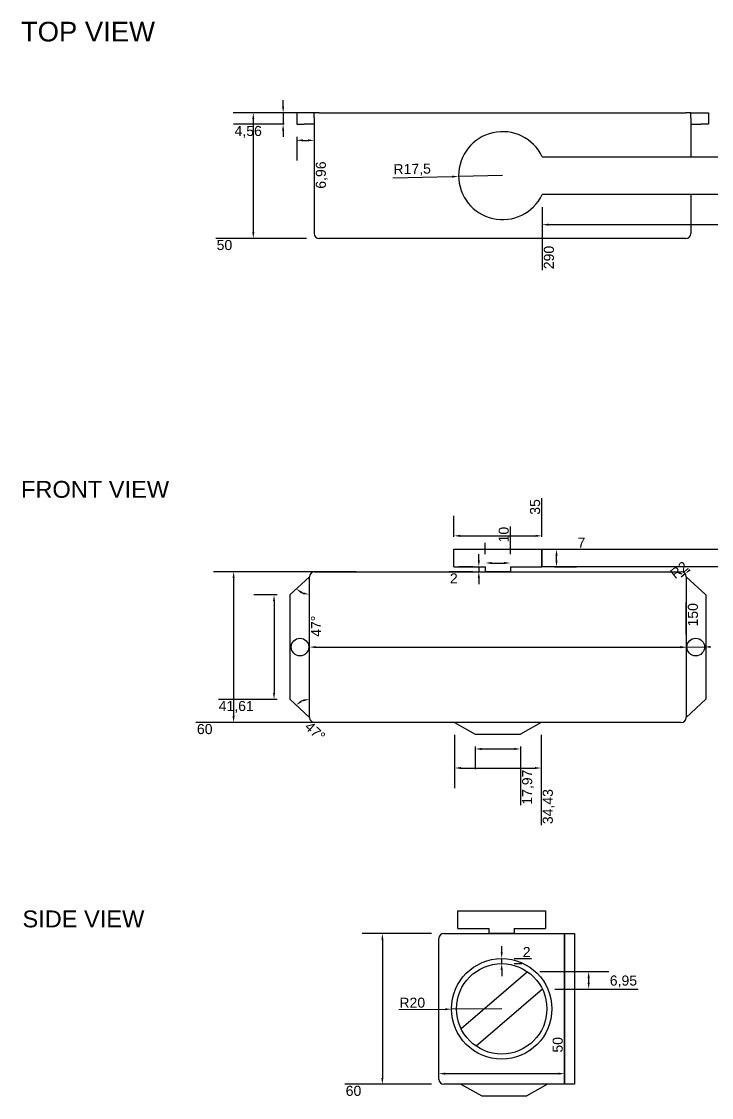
# Paper-space layout 'Layout1' of a CAD drawing. Header units: millimetres. Extents: x -183 to 418, y -6 to 422.
# Drawn here: x -183.5 to 91.2, y -6.4 to 422 of the extents above; entities that cross this region are included whole.
import ezdxf

# ---------------------------------------------------------------- set-up
doc = ezdxf.new("R2010")
doc.units = ezdxf.units.MM
doc.styles.get("Standard").update_dxf_attribs({"font": 'arial.ttf'})
doc.dimstyles.new('ISO-25', dxfattribs={"dimtxt": 4, "dimasz": 2.5, "dimexe": 8, "dimexo": 5, "dimtad": 2, "dimjust": 4, "dimtxsty": 'Standard', "dimcen": 2.5, "dimclrd": 1, "dimadec": 0, "dimazin": 0, "dimtfac": 1, "dimtmove": 0, "dimatfit": 3, "dimfxl": 1, "dimarcsym": 0})

# ---------------------------------------------------------------- blocks, each defined once
blk = doc.blocks.new('*D204')
at = {"color": 0, "lineweight": -2, "transparency": 16777216}
for p, q in [((23.7, 216.92), (23.7, 232.26)), ((-11.3, 216.92), (-11.3, 225.25))]:
    blk.add_line(p, q, dxfattribs=at)
at = {"color": 1, "lineweight": -2, "transparency": 16777216}
blk.add_line((-8.8, 217.25), (21.2, 217.25), dxfattribs=at)
at = {"color": 1, "transparency": 16777216}
for points in [[(-8.8, 217.67), (-8.8, 216.83), (-11.3, 217.25)], [(21.2, 217.67), (21.2, 216.83), (23.7, 217.25)]]:
    blk.add_solid(points, dxfattribs=at)
at = {"layer": 'Defpoints', "color": 0, "transparency": 16777216}
for p in [(23.7, 217.25), (-11.3, 211.92), (23.7, 211.92)]:
    blk.add_point(p, dxfattribs=at)
at = {"color": 0, "transparency": 16777216, "insert": (21.04, 228.75), "char_height": 4, "attachment_point": 5, "rotation": 90}
blk.add_mtext('35', dxfattribs=at)
blk = doc.blocks.new('*D205')
at = {"color": 0, "lineweight": -2, "transparency": 16777216}
for p, q in [((11.2, 209.96), (11.2, 221.02)), ((1.2, 209.96), (1.2, 214.43))]:
    blk.add_line(p, q, dxfattribs=at)
at = {"color": 1, "lineweight": -2, "transparency": 16777216}
blk.add_line((3.7, 206.43), (8.7, 206.43), dxfattribs=at)
at = {"color": 1, "transparency": 16777216}
for points in [[(3.7, 206.85), (3.7, 206.01), (1.2, 206.43)], [(8.7, 206.85), (8.7, 206.01), (11.2, 206.43)]]:
    blk.add_solid(points, dxfattribs=at)
at = {"layer": 'Defpoints', "color": 0, "transparency": 16777216}
for p in [(11.2, 206.43), (1.2, 204.96), (11.2, 204.96)]:
    blk.add_point(p, dxfattribs=at)
at = {"color": 0, "transparency": 16777216, "insert": (8.54, 217.73), "char_height": 4, "attachment_point": 5, "rotation": 90}
blk.add_mtext('10', dxfattribs=at)
blk = doc.blocks.new('*D206')
at = {"color": 0, "lineweight": -2, "transparency": 16777216}
for p, q in [((81.2, 177.96), (81.2, 190.66)), ((-68.8, 177.96), (-68.8, 180.96))]:
    blk.add_line(p, q, dxfattribs=at)
at = {"color": 1, "lineweight": -2, "transparency": 16777216}
blk.add_line((-66.3, 172.96), (78.7, 172.96), dxfattribs=at)
at = {"color": 1, "transparency": 16777216}
for points in [[(-66.3, 173.37), (-66.3, 172.54), (-68.8, 172.96)], [(78.7, 173.37), (78.7, 172.54), (81.2, 172.96)]]:
    blk.add_solid(points, dxfattribs=at)
at = {"layer": 'Defpoints', "color": 0, "transparency": 16777216}
for p in [(-68.8, 172.96), (81.2, 172.96), (81.2, 172.96)]:
    blk.add_point(p, dxfattribs=at)
at = {"color": 0, "transparency": 16777216, "insert": (83.87, 185.81), "char_height": 4, "attachment_point": 5, "rotation": 90}
blk.add_mtext('150', dxfattribs=at)
blk = doc.blocks.new('*D207')
at = {"color": 1, "lineweight": -2, "transparency": 16777216}
blk.add_line((81.49, 172.92), (88.49, 173), dxfattribs=at)
at = {"color": 1, "transparency": 16777216}
for points in [[(78.98, 173.31), (78.99, 172.47), (81.49, 172.92)], [(90.98, 173.44), (90.99, 172.61), (88.49, 173)]]:
    blk.add_solid(points, dxfattribs=at)
at = {"layer": 'Defpoints', "color": 0, "transparency": 16777216}
for p in [(81.49, 172.92), (88.49, 173)]:
    blk.add_point(p, dxfattribs=at)
at = {"color": 0, "transparency": 16777216, "insert": (97.57, 175.88), "char_height": 4, "attachment_point": 5, "rotation": 0.6424}
blk.add_mtext('∅7', dxfattribs=at)
blk = doc.blocks.new('*D208')
at = {"color": 0, "lineweight": -2, "transparency": 16777216}
for p, q in [((-2.78, 133.35), (-2.78, 124.38)), ((15.19, 133.35), (15.19, 110.01))]:
    blk.add_line(p, q, dxfattribs=at)
at = {"color": 1, "lineweight": -2, "transparency": 16777216}
blk.add_line((-0.28, 132.38), (12.69, 132.38), dxfattribs=at)
at = {"color": 1, "transparency": 16777216}
for points in [[(-0.28, 132.8), (-0.28, 131.96), (-2.78, 132.38)], [(12.69, 132.8), (12.69, 131.96), (15.19, 132.38)]]:
    blk.add_solid(points, dxfattribs=at)
at = {"layer": 'Defpoints', "color": 0, "transparency": 16777216}
for p in [(-2.78, 138.35), (15.19, 138.35), (15.19, 132.38)]:
    blk.add_point(p, dxfattribs=at)
at = {"color": 0, "transparency": 16777216, "insert": (18.22, 117.19), "char_height": 4, "attachment_point": 5, "rotation": 90}
blk.add_mtext('17,97', dxfattribs=at)
blk = doc.blocks.new('*D209')
at = {"color": 0, "lineweight": -2, "transparency": 16777216}
for p, q in [((-11.01, 137.96), (-11.01, 116.81)), ((23.42, 137.96), (23.42, 102.06))]:
    blk.add_line(p, q, dxfattribs=at)
at = {"color": 1, "lineweight": -2, "transparency": 16777216}
blk.add_line((-8.51, 124.81), (20.92, 124.81), dxfattribs=at)
at = {"color": 1, "transparency": 16777216}
for points in [[(-8.51, 125.22), (-8.51, 124.39), (-11.01, 124.81)], [(20.92, 125.22), (20.92, 124.39), (23.42, 124.81)]]:
    blk.add_solid(points, dxfattribs=at)
at = {"layer": 'Defpoints', "color": 0, "transparency": 16777216}
for p in [(-11.01, 142.96), (23.42, 142.96), (23.42, 124.81)]:
    blk.add_point(p, dxfattribs=at)
at = {"color": 0, "transparency": 16777216, "insert": (26.45, 109.44), "char_height": 4, "attachment_point": 5, "rotation": 90}
blk.add_mtext('34,43', dxfattribs=at)
blk = doc.blocks.new('*D210')
at = {"color": 0, "lineweight": -2, "transparency": 16777216}
for p, q in [((-81.63, 193.76), (-90.92, 193.76)), ((-81.63, 152.15), (-105.06, 152.15))]:
    blk.add_line(p, q, dxfattribs=at)
at = {"color": 1, "lineweight": -2, "transparency": 16777216}
blk.add_line((-82.92, 191.26), (-82.92, 154.65), dxfattribs=at)
at = {"color": 1, "transparency": 16777216}
for points in [[(-83.34, 191.26), (-82.51, 191.26), (-82.92, 193.76)], [(-83.34, 154.65), (-82.51, 154.65), (-82.92, 152.15)]]:
    blk.add_solid(points, dxfattribs=at)
at = {"layer": 'Defpoints', "color": 0, "transparency": 16777216}
for p in [(-76.63, 193.76), (-82.92, 152.15), (-76.63, 152.15)]:
    blk.add_point(p, dxfattribs=at)
at = {"color": 0, "transparency": 16777216, "insert": (-97.99, 149.13), "char_height": 4, "attachment_point": 5}
blk.add_mtext('41,61', dxfattribs=at)
blk = doc.blocks.new('*D211')
at = {"color": 1, "lineweight": -2, "transparency": 16777216}
blk.add_arc((-68.8, 200.96), 7.06, 242.9727, 249.6055, dxfattribs=at)
at = {"color": 1, "transparency": 16777216}
for points in [[(-72.26, 194.34), (-71.75, 195), (-73.99, 196.18)], [(-71.18, 194.75), (-71.33, 193.93), (-68.8, 193.9)]]:
    blk.add_solid(points, dxfattribs=at)
at = {"layer": 'Defpoints', "color": 0, "transparency": 16777216}
for p in [(-68.8, 200.96), (-68.8, 200.96), (-76.63, 193.76), (-72.5, 194.94), (-68.8, 144.96)]:
    blk.add_point(p, dxfattribs=at)
at = {"color": 0, "transparency": 16777216, "insert": (-66.17, 181.27), "char_height": 4, "attachment_point": 5, "rotation": 90}
blk.add_mtext('47°', dxfattribs=at)
blk = doc.blocks.new('*D212')
at = {"color": 1, "lineweight": -2, "transparency": 16777216}
blk.add_arc((-68.8, 144.96), 7.22, 109.9266, 117.4953, dxfattribs=at)
at = {"color": 1, "transparency": 16777216}
for points in [[(-71.88, 151.04), (-72.38, 151.7), (-74.12, 149.85)], [(-71.33, 152.16), (-71.19, 151.34), (-68.8, 152.18)]]:
    blk.add_solid(points, dxfattribs=at)
at = {"layer": 'Defpoints', "color": 0, "transparency": 16777216}
for p in [(-68.8, 200.96), (-76.63, 152.15), (-70.76, 151.91), (-68.8, 144.96), (-68.8, 144.96)]:
    blk.add_point(p, dxfattribs=at)
at = {"color": 0, "transparency": 16777216, "insert": (-66.59, 139.37), "char_height": 4, "attachment_point": 5, "rotation": 317.4219}
blk.add_mtext('47°', dxfattribs=at)
blk = doc.blocks.new('*D200')
at = {"color": 1, "lineweight": -2, "transparency": 16777216}
blk.add_line((79.2, 200.96), (80.77, 202.2), dxfattribs=at)
at = {"color": 1, "transparency": 16777216}
blk.add_solid([(82.48, 204.07), (83, 203.42), (80.77, 202.2)], dxfattribs=at)
at = {"layer": 'Defpoints', "color": 0, "transparency": 16777216}
for p in [(80.77, 202.2), (79.2, 200.96)]:
    blk.add_point(p, dxfattribs=at)
at = {"color": 0, "transparency": 16777216, "insert": (78.36, 203.64), "char_height": 4, "attachment_point": 5, "rotation": 38.2763}
blk.add_mtext('R2', dxfattribs=at)
blk = doc.blocks.new('*D213')
at = {"color": 0, "lineweight": -2, "transparency": 16777216}
for p, q in [((-50.18, 202.96), (-107.03, 202.96)), ((-50.18, 142.96), (-114.02, 142.96))]:
    blk.add_line(p, q, dxfattribs=at)
at = {"color": 1, "lineweight": -2, "transparency": 16777216}
blk.add_line((-99.03, 200.46), (-99.03, 145.46), dxfattribs=at)
at = {"color": 1, "transparency": 16777216}
for points in [[(-99.45, 200.46), (-98.61, 200.46), (-99.03, 202.96)], [(-99.45, 145.46), (-98.61, 145.46), (-99.03, 142.96)]]:
    blk.add_solid(points, dxfattribs=at)
at = {"layer": 'Defpoints', "color": 0, "transparency": 16777216}
for p in [(-45.18, 202.96), (-99.03, 142.96), (-45.18, 142.96)]:
    blk.add_point(p, dxfattribs=at)
at = {"color": 0, "transparency": 16777216, "insert": (-110.52, 140.29), "char_height": 4, "attachment_point": 5}
blk.add_mtext('60', dxfattribs=at)
blk = doc.blocks.new('*D214')
at = {"color": 0, "lineweight": -2, "transparency": 16777216}
for p, q in [((28.7, 211.92), (41.4, 211.92)), ((28.7, 204.92), (37.56, 204.92))]:
    blk.add_line(p, q, dxfattribs=at)
at = {"color": 1, "lineweight": -2, "transparency": 16777216}
blk.add_line((29.56, 207.42), (29.56, 209.42), dxfattribs=at)
at = {"color": 1, "transparency": 16777216}
for points in [[(29.14, 209.42), (29.98, 209.42), (29.56, 211.92)], [(29.14, 207.42), (29.98, 207.42), (29.56, 204.92)]]:
    blk.add_solid(points, dxfattribs=at)
at = {"layer": 'Defpoints', "color": 0, "transparency": 16777216}
for p in [(23.7, 211.92), (29.56, 211.92), (23.7, 204.92)]:
    blk.add_point(p, dxfattribs=at)
at = {"color": 0, "transparency": 16777216, "insert": (39.48, 214.54), "char_height": 4, "attachment_point": 5}
blk.add_mtext('7', dxfattribs=at)
blk = doc.blocks.new('*D215')
at = {"color": 1, "lineweight": -2, "transparency": 16777216}
for p, q in [((-1.39, 207.46), (-1.39, 209.96)), ((-1.39, 204.96), (-1.39, 202.96)), ((-1.39, 200.46), (-1.39, 197.96))]:
    blk.add_line(p, q, dxfattribs=at)
at = {"color": 0, "lineweight": -2, "transparency": 16777216}
for p, q in [((-3.8, 202.96), (-13.28, 202.96)), ((-3.8, 204.96), (-9.39, 204.96))]:
    blk.add_line(p, q, dxfattribs=at)
at = {"color": 1, "transparency": 16777216}
for points in [[(-1.8, 207.46), (-0.97, 207.46), (-1.39, 204.96)], [(-1.8, 200.46), (-0.97, 200.46), (-1.39, 202.96)]]:
    blk.add_solid(points, dxfattribs=at)
at = {"layer": 'Defpoints', "color": 0, "transparency": 16777216}
for p in [(-1.39, 202.96), (1.2, 204.96), (1.2, 202.96)]:
    blk.add_point(p, dxfattribs=at)
at = {"color": 0, "transparency": 16777216, "insert": (-11.34, 200.32), "char_height": 4, "attachment_point": 5}
blk.add_mtext('2', dxfattribs=at)
blk = doc.blocks.new('*D223')
at = {"color": 1, "lineweight": -2, "transparency": 16777216}
for p, q in [((7.72, 51.42), (7.72, 53.92)), ((7.72, 46.92), (7.72, 48.92)), ((7.72, 44.42), (7.72, 41.92))]:
    blk.add_line(p, q, dxfattribs=at)
at = {"color": 0, "lineweight": -2, "transparency": 16777216}
for p, q in [((12.72, 48.92), (19.62, 48.92)), ((12.72, 46.92), (15.72, 46.92))]:
    blk.add_line(p, q, dxfattribs=at)
at = {"color": 1, "transparency": 16777216}
for points in [[(7.3, 51.42), (8.14, 51.42), (7.72, 48.92)], [(7.3, 44.42), (8.14, 44.42), (7.72, 46.92)]]:
    blk.add_solid(points, dxfattribs=at)
at = {"layer": 'Defpoints', "color": 0, "transparency": 16777216}
for p in [(7.72, 48.92), (7.72, 48.92), (7.72, 46.92)]:
    blk.add_point(p, dxfattribs=at)
at = {"color": 0, "transparency": 16777216, "insert": (17.67, 51.55), "char_height": 4, "attachment_point": 5}
blk.add_mtext('2', dxfattribs=at)
blk = doc.blocks.new('*D224')
at = {"color": 1, "lineweight": -2, "transparency": 16777216}
for p, q in [((-33.27, 28.63), (-14.78, 28.76)), ((7.72, 28.92), (-12.28, 28.78))]:
    blk.add_line(p, q, dxfattribs=at)
at = {"color": 1, "transparency": 16777216}
blk.add_solid([(-14.78, 29.18), (-14.78, 28.34), (-12.28, 28.78)], dxfattribs=at)
at = {"layer": 'Defpoints', "color": 0, "transparency": 16777216}
for p in [(-12.28, 28.78), (7.72, 28.92)]:
    blk.add_point(p, dxfattribs=at)
at = {"color": 0, "transparency": 16777216, "insert": (-27.89, 31.34), "char_height": 4, "attachment_point": 5, "rotation": 0.4007}
blk.add_mtext('R20', dxfattribs=at)
blk = doc.blocks.new('*D225')
at = {"color": 0, "lineweight": -2, "transparency": 16777216}
for p, q in [((22.94, 43.74), (50.34, 43.74)), ((28.91, 36.79), (62.04, 36.79))]:
    blk.add_line(p, q, dxfattribs=at)
at = {"color": 1, "lineweight": -2, "transparency": 16777216}
blk.add_line((42.34, 41.24), (42.34, 39.29), dxfattribs=at)
at = {"color": 1, "transparency": 16777216}
for points in [[(41.93, 41.24), (42.76, 41.24), (42.34, 43.74)], [(41.93, 39.29), (42.76, 39.29), (42.34, 36.79)]]:
    blk.add_solid(points, dxfattribs=at)
at = {"layer": 'Defpoints', "color": 0, "transparency": 16777216}
for p in [(17.94, 43.74), (23.91, 36.79), (42.34, 36.79)]:
    blk.add_point(p, dxfattribs=at)
at = {"color": 0, "transparency": 16777216, "insert": (56.19, 39.82), "char_height": 4, "attachment_point": 5}
blk.add_mtext('6,95', dxfattribs=at)
blk = doc.blocks.new('*D226')
at = {"color": 0, "lineweight": -2, "transparency": 16777216}
for p, q in [((32.72, 5.92), (32.72, 18.08)), ((-17.28, 5.92), (-17.28, 11.12))]:
    blk.add_line(p, q, dxfattribs=at)
at = {"color": 1, "lineweight": -2, "transparency": 16777216}
blk.add_line((-14.78, 3.12), (30.22, 3.12), dxfattribs=at)
at = {"color": 1, "transparency": 16777216}
for points in [[(-14.78, 3.53), (-14.78, 2.7), (-17.28, 3.12)], [(30.22, 3.53), (30.22, 2.7), (32.72, 3.12)]]:
    blk.add_solid(points, dxfattribs=at)
at = {"layer": 'Defpoints', "color": 0, "transparency": 16777216}
for p in [(-17.28, 0.92), (32.72, 3.12), (32.72, 0.92)]:
    blk.add_point(p, dxfattribs=at)
at = {"color": 0, "transparency": 16777216, "insert": (30.05, 14.6), "char_height": 4, "attachment_point": 5, "rotation": 90}
blk.add_mtext('50', dxfattribs=at)
blk = doc.blocks.new('*D227')
at = {"color": 0, "lineweight": -2, "transparency": 16777216}
for p, q in [((-20.28, 58.92), (-47.79, 58.92)), ((-20.28, -1.08), (-54.77, -1.08))]:
    blk.add_line(p, q, dxfattribs=at)
at = {"color": 1, "lineweight": -2, "transparency": 16777216}
blk.add_line((-39.79, 56.42), (-39.79, 1.42), dxfattribs=at)
at = {"color": 1, "transparency": 16777216}
for points in [[(-40.2, 56.42), (-39.37, 56.42), (-39.79, 58.92)], [(-40.2, 1.42), (-39.37, 1.42), (-39.79, -1.08)]]:
    blk.add_solid(points, dxfattribs=at)
at = {"layer": 'Defpoints', "color": 0, "transparency": 16777216}
for p in [(-15.28, 58.92), (-39.79, -1.08), (-15.28, -1.08)]:
    blk.add_point(p, dxfattribs=at)
at = {"color": 0, "transparency": 16777216, "insert": (-51.28, -3.75), "char_height": 4, "attachment_point": 5}
blk.add_mtext('60', dxfattribs=at)
blk = doc.blocks.new('*D228')
at = {"color": 1, "lineweight": -2, "transparency": 16777216}
for p, q in [((-35.61, 359.8), (-11.94, 360.28)), ((8.05, 360.68), (-9.44, 360.33))]:
    blk.add_line(p, q, dxfattribs=at)
at = {"color": 1, "transparency": 16777216}
blk.add_solid([(-11.95, 360.69), (-11.93, 359.86), (-9.44, 360.33)], dxfattribs=at)
at = {"layer": 'Defpoints', "color": 0, "transparency": 16777216}
for p in [(-9.44, 360.33), (8.05, 360.68)]:
    blk.add_point(p, dxfattribs=at)
at = {"color": 0, "transparency": 16777216, "insert": (-27.93, 362.98), "char_height": 4, "attachment_point": 5, "rotation": 1.1489}
blk.add_mtext('R17,5', dxfattribs=at)
blk = doc.blocks.new('*D231')
at = {"color": 0, "lineweight": -2, "transparency": 16777216}
for p, q in [((23.87, 348.18), (23.87, 323)), ((313.87, 348.18), (313.87, 333.14))]:
    blk.add_line(p, q, dxfattribs=at)
at = {"color": 1, "lineweight": -2, "transparency": 16777216}
blk.add_line((311.37, 341.14), (26.37, 341.14), dxfattribs=at)
at = {"color": 1, "transparency": 16777216}
for points in [[(26.37, 341.56), (26.37, 340.73), (23.87, 341.14)], [(311.37, 341.56), (311.37, 340.73), (313.87, 341.14)]]:
    blk.add_solid(points, dxfattribs=at)
at = {"layer": 'Defpoints', "color": 0, "transparency": 16777216}
for p in [(23.87, 353.18), (313.87, 353.18), (23.87, 341.14)]:
    blk.add_point(p, dxfattribs=at)
at = {"color": 0, "transparency": 16777216, "insert": (26.53, 328.07), "char_height": 4, "attachment_point": 5, "rotation": 90}
blk.add_mtext('290', dxfattribs=at)
blk = doc.blocks.new('*D232')
at = {"color": 0, "lineweight": -2, "transparency": 16777216}
for p, q in [((-69.95, 385.68), (-99.19, 385.68)), ((-69.95, 335.68), (-106.16, 335.68))]:
    blk.add_line(p, q, dxfattribs=at)
at = {"color": 1, "lineweight": -2, "transparency": 16777216}
blk.add_line((-91.19, 383.18), (-91.19, 338.18), dxfattribs=at)
at = {"color": 1, "transparency": 16777216}
for points in [[(-91.61, 383.18), (-90.77, 383.18), (-91.19, 385.68)], [(-91.61, 338.18), (-90.77, 338.18), (-91.19, 335.68)]]:
    blk.add_solid(points, dxfattribs=at)
at = {"layer": 'Defpoints', "color": 0, "transparency": 16777216}
for p in [(-64.95, 385.68), (-91.19, 335.68), (-64.95, 335.68)]:
    blk.add_point(p, dxfattribs=at)
at = {"color": 0, "transparency": 16777216, "insert": (-102.67, 333.01), "char_height": 4, "attachment_point": 5}
blk.add_mtext('50', dxfattribs=at)
blk = doc.blocks.new('*D233')
at = {"color": 1, "lineweight": -2, "transparency": 16777216}
for p, q in [((-79.31, 388.18), (-79.31, 390.68)), ((-79.31, 385.68), (-79.31, 381.11)), ((-79.31, 378.61), (-79.31, 376.11))]:
    blk.add_line(p, q, dxfattribs=at)
at = {"color": 0, "lineweight": -2, "transparency": 16777216}
for p, q in [((-78.91, 385.68), (-87.31, 385.68)), ((-78.91, 381.11), (-99.11, 381.11))]:
    blk.add_line(p, q, dxfattribs=at)
at = {"color": 1, "transparency": 16777216}
for points in [[(-79.73, 388.18), (-78.9, 388.18), (-79.31, 385.68)], [(-79.73, 378.61), (-78.9, 378.61), (-79.31, 381.11)]]:
    blk.add_solid(points, dxfattribs=at)
at = {"layer": 'Defpoints', "color": 0, "transparency": 16777216}
for p in [(-73.91, 385.68), (-79.31, 381.11), (-73.91, 381.11)]:
    blk.add_point(p, dxfattribs=at)
at = {"color": 0, "transparency": 16777216, "insert": (-93.21, 378.09), "char_height": 4, "attachment_point": 5}
blk.add_mtext('4,56', dxfattribs=at)
blk = doc.blocks.new('*D234')
at = {"color": 0, "lineweight": -2, "transparency": 16777216}
for p, q in [((-73.91, 376.11), (-73.91, 366.72)), ((-66.95, 376.11), (-66.95, 355.07))]:
    blk.add_line(p, q, dxfattribs=at)
at = {"color": 1, "lineweight": -2, "transparency": 16777216}
blk.add_line((-71.41, 374.72), (-69.45, 374.72), dxfattribs=at)
at = {"color": 1, "transparency": 16777216}
for points in [[(-71.41, 375.14), (-71.41, 374.31), (-73.91, 374.72)], [(-69.45, 375.14), (-69.45, 374.31), (-66.95, 374.72)]]:
    blk.add_solid(points, dxfattribs=at)
at = {"layer": 'Defpoints', "color": 0, "transparency": 16777216}
for p in [(-73.91, 381.11), (-66.95, 381.11), (-66.95, 374.72)]:
    blk.add_point(p, dxfattribs=at)
at = {"color": 0, "transparency": 16777216, "insert": (-63.92, 360.9), "char_height": 4, "attachment_point": 5, "rotation": 90}
blk.add_mtext('6,96', dxfattribs=at)

psp = doc.layouts.get("Layout1")

# ---------------------------------------------------------------- linework, layer by layer
for p, q in [((-70.946, 385.677), (-73.908, 385.677)), ((-73.908, 385.677), (-73.908, 381.114)), ((-66.946, 385.677), (-70.946, 385.677)), ((-64.946, 385.677), (-66.946, 385.677)), ((-66.946, 383.677), (-66.946, 385.677)), ((83.054, 385.677), (81.054, 385.677)), ((83.054, 385.677), (87.054, 385.677)), ((83.054, 383.677), (83.054, 385.677)), ((87.054, 385.677), (90.017, 385.677)), ((90.017, 385.677), (90.017, 381.114)), ((-66.946, 383.677), (-66.946, 337.677)), ((-73.908, 381.114), (-70.946, 381.114)), ((-66.946, 381.114), (-70.946, 381.114)), ((83.054, 381.114), (87.054, 381.114)), ((90.017, 381.114), (87.054, 381.114)), ((-11.295, 204.918), (-11.295, 211.918)), ((-11.295, 211.918), (23.705, 211.918)), ((23.705, 211.918), (23.705, 204.918)), ((-11.295, 204.958), (1.205, 204.958)), ((11.205, 204.958), (23.705, 204.958)), ((-68.795, 200.958), (-76.628, 193.761)), ((81.205, 200.958), (89.037, 193.761)), ((-76.628, 193.761), (-76.628, 152.155)), ((89.037, 193.761), (89.037, 152.155)), ((-68.795, 144.958), (-76.628, 152.155)), ((81.205, 144.958), (89.037, 152.155)), ((-11.01, 142.958), (-2.778, 138.351)), ((23.419, 142.958), (15.187, 138.351)), ((-2.778, 138.351), (15.187, 138.351)), ((-9.782, 60.878), (-9.782, 67.878)), ((-9.782, 67.878), (25.218, 67.878)), ((25.218, 67.878), (25.218, 60.918)), ((-9.782, 60.918), (2.718, 60.918)), ((12.718, 60.918), (25.218, 60.918)), ((-8.485, -1.082), (-0.253, -5.689)), ((25.944, -1.082), (17.712, -5.689)), ((-0.253, -5.689), (17.712, -5.689))]:
    psp.add_line(p, q)
for points in [[(-64.946, 385.677), (81.054, 385.677)], [(83.054, 383.677), (83.054, 368.177)], [(23.866, 368.177), (313.866, 368.177), (313.866, 353.177), (23.866, 353.177)], [(83.054, 353.177), (83.054, 337.677)], [(81.054, 335.677), (-64.946, 335.677)], [(309.506, 211.918), (313.705, 211.918), (313.705, 204.918), (23.705, 204.918), (23.705, 211.918), (299.308, 211.918)], [(-66.795, 202.958), (79.205, 202.958)], [(11.205, 204.958), (11.205, 202.958), (1.205, 202.958), (1.205, 204.958)], [(-68.795, 144.958), (-68.795, 200.958)], [(81.205, 200.958), (81.205, 144.958)], [(79.205, 142.958), (-66.795, 142.958)], [(12.718, 60.918), (12.718, 58.918), (2.718, 58.918), (2.718, 60.918)], [(-17.282, 0.918), (-17.282, 56.918)], [(-15.282, 58.918), (32.718, 58.918), (32.718, -1.082), (-15.282, -1.082)], [(-8.469, 21.047), (17.935, 43.737)], [(23.906, 36.789), (-2.499, 14.098)]]:
    psp.add_lwpolyline(points)
psp.add_lwpolyline([(32.718, 58.918), (36.718, 58.918), (36.718, -1.082), (32.718, -1.082)], close=True)
for centre, radius in [((-72.577, 172.958), 3.5), ((84.987, 172.958), 3.5), ((7.718, 28.918), 20), ((7.718, 28.918), 18)]:
    psp.add_circle(centre, radius)
for centre, radius, start, end in [((8.054, 360.677), 17.5, 25.37693, 334.62307), ((-64.946, 337.677), 2, 180, 270), ((81.054, 337.677), 2, 270, 0), ((-66.795, 200.958), 2, 90, 180), ((79.205, 200.958), 2, 0, 90), ((-66.795, 144.958), 2, 180, 270), ((79.205, 144.958), 2, 270, 0), ((-15.282, 56.918), 2, 90, 180), ((-15.282, 0.918), 2, 180, 270)]:
    psp.add_arc(centre, radius, start, end)

# ---------------------------------------------------------------- texts
at = {"attachment_point": 1}
for s, width, gutter_width, heights, insert, char_height in [('TOP VIEW', 205.54432, 32.576, [94.065], (-183.719, 421.92), 7.8183), ('FRONT VIEW', 237.54188, 28.031, [77.148], (-183.689, 239.125), 6.7274), ('SIDE VIEW', 128.33192, 16.81, [42.69], (-183.1, 68.082), 6.7239)]:
    psp.add_mtext_dynamic_manual_height_columns(s, width=width, gutter_width=gutter_width, heights=heights, dxfattribs=dict(at, insert=insert, char_height=char_height))

# ---------------------------------------------------------------- dimensions: what is measured, and where the dimension line sits
for base, p1, p2, picture, middle in [((-79.312, 381.114), (-73.908, 385.677), (-73.908, 381.114), '*D233', (-93.211, 378.086)), ((-91.189, 335.677), (-64.946, 385.677), (-64.946, 335.677), '*D232', (-102.672, 333.009)), ((29.562, 211.918), (23.705, 204.918), (23.705, 211.918), '*D214', (39.481, 214.543)), ((-1.386, 202.958), (1.205, 204.958), (1.205, 202.958), '*D215', (-11.335, 200.324)), ((-99.029, 142.958), (-45.179, 202.958), (-45.179, 142.958), '*D213', (-110.523, 140.29)), ((-82.923, 152.155), (-76.628, 193.761), (-76.628, 152.155), '*D210', (-97.991, 149.126)), ((-39.785, -1.082), (-15.282, 58.918), (-15.282, -1.082), '*D227', (-51.279, -3.75)), ((42.344, 36.789), (17.935, 43.737), (23.906, 36.789), '*D225', (56.19, 39.818))]:
    dim = psp.add_linear_dim(base=base, p1=p1, p2=p2, angle=90, dimstyle='ISO-25')
    dim.commit()
    dim.dimension.update_dxf_attribs({"geometry": picture, "text_midpoint": middle})
for base, p1, p2, picture, middle in [((-66.946, 374.725), (-73.908, 381.114), (-66.946, 381.114), '*D234', (-63.917, 360.895)), ((23.866, 341.142), (313.866, 353.177), (23.866, 353.177), '*D231', (26.533, 328.071)), ((23.705, 217.251), (-11.295, 211.918), (23.705, 211.918), '*D204', (21.036, 228.755)), ((11.205, 206.431), (1.205, 204.958), (11.205, 204.958), '*D205', (8.537, 217.726)), ((81.205, 172.958), (-68.795, 172.958), (81.205, 172.958), '*D206', (83.872, 185.806)), ((23.419, 124.808), (-11.01, 142.958), (23.419, 142.958), '*D209', (26.448, 109.435)), ((15.1874, 132.3794), (-2.778, 138.3513), (15.1874, 138.3513), '*D208', (18.2163, 117.1937)), ((32.718, 3.117), (-17.282, 0.918), (32.718, 0.918), '*D226', (30.051, 14.6))]:
    dim = psp.add_linear_dim(base=base, p1=p1, p2=p2, dimstyle='ISO-25')
    dim.commit()
    dim.dimension.update_dxf_attribs({"geometry": picture, "text_midpoint": middle})
for center, mpoint, picture, middle in [((8.054, 360.677), (-9.442, 360.326), '*D228', (-27.867, 359.956)), ((7.718, 28.918), (-12.281, 28.778), '*D224', (-27.876, 28.669))]:
    dim = psp.add_radius_dim(center=center, mpoint=mpoint, dimstyle='ISO-25')
    dim.commit()
    dim.dimension.update_dxf_attribs({"geometry": picture, "text_midpoint": middle, "dimtype": 164})
dim = psp.add_radius_dim(center=(79.205, 200.958), mpoint=(80.775, 202.197), dimstyle='ISO-25')
dim.commit()
dim.dimension.update_dxf_attribs({"geometry": '*D200', "text_midpoint": (78.359, 203.644)})
for base, line2, picture, middle in [((-72.496, 194.945), ((-68.795, 200.958), (-76.628, 193.761)), '*D211', (-66.17, 181.268)), ((-70.763, 151.909), ((-68.795, 144.958), (-76.628, 152.155)), '*D212', (-66.592, 139.368))]:
    dim = psp.add_angular_dim_2l(base=base, line1=((-68.795, 144.958), (-68.795, 200.958)), line2=line2, dimstyle='ISO-25')
    dim.commit()
    dim.dimension.update_dxf_attribs({"geometry": picture, "text_midpoint": middle})
dim = psp.add_diameter_dim_2p(p1=(81.487, 172.918), p2=(88.487, 172.997), dimstyle='ISO-25')
dim.commit()
dim.dimension.update_dxf_attribs({"geometry": '*D207', "text_midpoint": (97.567, 175.878)})
dim = psp.add_aligned_dim(p1=(7.718, 46.918), p2=(7.718, 48.918), distance=0, dimstyle='ISO-25')
dim.commit()
dim.dimension.update_dxf_attribs({"geometry": '*D223', "text_midpoint": (17.668, 51.551)})

doc.saveas('drawing.dxf')
